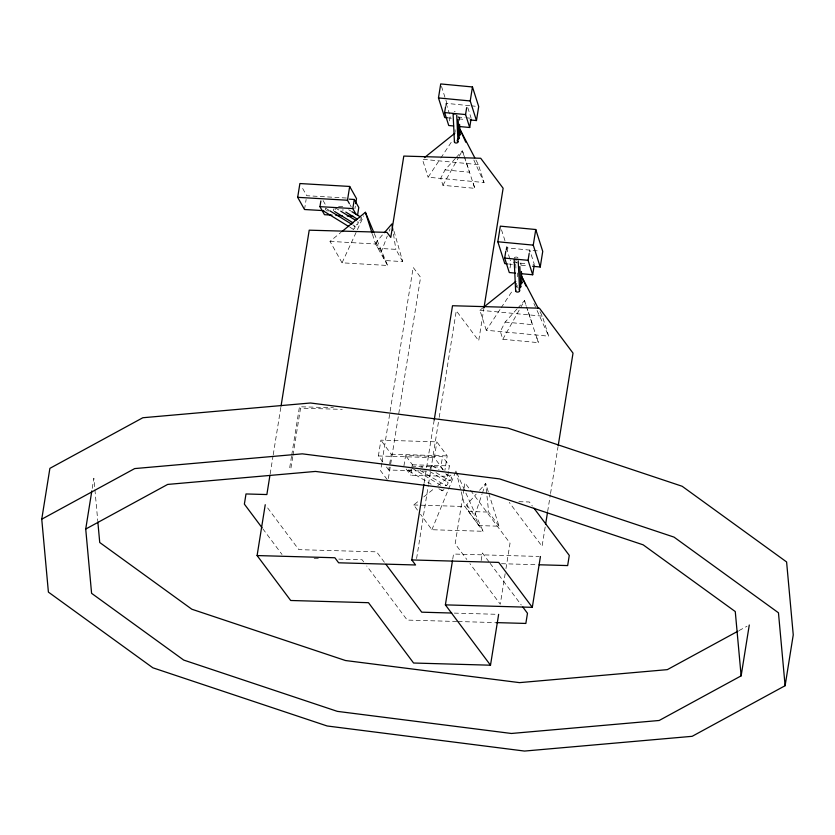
<?xml version="1.0" encoding="UTF-8"?>
<svg xmlns="http://www.w3.org/2000/svg" width="835" height="835" viewBox="0 0 835 835"><rect width="100%" height="100%" fill="white"/><g stroke="black" fill="none" stroke-linecap="round" stroke-linejoin="round"><path stroke-width="0.63" stroke-dasharray="4.17 3.13" d="M92.236 488.371L93.864 478.204L97.737 520.633M304.514 209.512L306.121 199.481M270.154 474.019L273.035 456.046M273.233 454.762L280.842 407.282M291.53 456.327L289.703 467.767L290.757 469.176L292.793 456.474M291.739 455.054L299.473 406.76L333.374 407.72M293.002 455.2L300.537 408.169L342.246 409.359M354.917 208.656L355.324 206.141M382.806 461.974L378.38 455.952L380.906 440.149L436.872 441.861L447.205 455.91L444.867 470.491M381.845 463.049L380.614 470.773L388.024 480.678M382.054 461.765L413.189 267.409L420.589 277.324L388.223 479.394M445.723 105.638L446.099 103.331L469.813 105.721M426.455 471.149L388.713 470.001L391.239 454.209L380.906 440.149M449.48 120.887L450.222 116.274M403.931 465.93L405.601 455.513L442.54 456.63L449.366 465.909L448.625 470.543M448.437 471.702L447.696 476.336L410.757 475.209L412.427 464.782L405.601 455.513M424.138 482.912L426.393 468.79M426.601 467.506L434.21 419.995M416.592 558.563L428.313 485.385M428.522 484.102L439.012 418.627M439.21 417.343L456.286 310.777L478.705 340.764L484.039 307.447M443.197 469.698L434.346 457.653L436.872 441.861M443.145 470.147L440.87 467.057L442.54 456.63M452.727 559.116L453.541 554.033L539.149 556.454M463.916 489.216L455.169 543.867L466.828 559.471M464.124 487.943L464.938 482.86L469.604 489.101M505.979 250.082L506.344 247.797L540.203 251.158M506.918 250.437L507.304 248.026L506.146 244.384M510.028 267.962L510.947 262.232L510.175 259.831M529.369 252.306L529.734 250.009L534.327 264.455L531.864 264.225M481.148 560.577L482.369 552.947L489.373 562.31M505.154 573.687L500.269 604.196L469.938 563.625M505.968 568.604L510.039 543.188L470.376 490.135M545.172 527.01L542.072 546.33L509.246 502.409M547.645 511.552L550.328 494.811M550.536 493.516L557.957 447.153M488.726 493.203L499.027 526.207L478.977 525.591L474.666 515.706L482.004 494.184M482.411 492.984L485.667 483.423L488.339 491.982M394.005 231.212L402.72 261.585L384.872 260.541L381.282 251.805L387.294 236.044M389.141 231.191L390.07 228.769M431.904 529.724L455.952 471.055L483.121 531.29L431.904 529.724L420.527 514.256M374.289 233.581L387.628 265.478L342.058 262.816L363.768 215.837M455.43 158.379L445.034 169.891L440.713 178.283L442.947 185.307L474.823 188.345L472.589 181.31M516.928 309.033L505.165 322.07L500.332 331.443L502.827 339.281L538.408 342.663L535.913 334.825M442.947 185.307L458.592 157.398M459.219 156.281L462.35 150.697L465.168 159.067M502.827 339.281L524.484 300.652L526.906 307.864M475.95 160.028L478.33 164.589L484.049 182.531L428.115 177.218L440.118 159.078M440.828 158.013L452.841 139.873M539.974 311.643L542.322 316.152L548.699 336.181L486.273 330.253L500.468 308.814M501.177 307.739L513.233 289.515M402.72 261.585L395.853 249.352L378.005 248.319L376 242.4L383.536 233.643M478.977 525.591L468.602 511.479L466.681 504.841L476.18 494.132M479.624 490.239L485.667 483.423L488.663 512.095L499.027 526.207M456.296 157.418L462.35 150.697L474.823 188.345M517.763 308.105L524.484 300.652L526.123 305.6M342.058 262.816L330.002 241.367L340.826 232.485M417.49 510.122L413.701 504.966L419.734 500.123M423.762 496.898L433.824 488.819M437.843 485.594L450.921 475.094M486.273 330.253L479.895 310.223L482.88 307.823M739.027 630.592L747.001 626.26M518.911 501.689L529.338 501.981L532.406 506.093M314.137 558.396L319.325 558.542M338.77 559.095L362.108 559.753L363.663 561.84M501.501 563.709L537.823 564.731M454.313 613.109L497.336 614.32M456.755 621.49L407.219 620.081L366.774 565.994M458.06 621.522L494.56 622.555M391.239 454.209L447.205 455.91M378.38 455.952L434.346 457.653M412.427 464.782L449.366 465.909M411.582 466.17L440.87 467.057M413.701 504.966L464.918 506.521L483.121 531.29M468.602 511.479L488.663 512.095M346.306 198.02L306.727 195.714L301.759 186.863M338.572 206.328L344.886 206.694M326.224 210.775L328.781 210.921M330.002 241.367L375.573 244.018L387.628 265.478M471.086 105.836L477.432 106.442M457.611 116.973L465.011 117.683M466.243 117.798L469.938 118.153M447.257 117.787L452.33 118.267M458.686 118.873L465.032 119.468M478.33 164.589L422.395 159.276L428.115 177.218M445.034 169.891L469.583 172.219L465.565 160.268M513.4 262.472L526.948 263.756M508.598 264.006L512.398 264.371M521.249 265.206L527.584 265.812M479.895 310.223L542.322 316.152M505.165 322.07L532.553 324.669L527.313 309.065M432.384 465.815L439.074 469.792M445.765 473.769L451.338 477.088M436.027 472.652L449.397 480.616M429.91 471.566L447.706 482.15M420.193 470.46L445.775 485.678M412.146 468.205L440.786 485.239M409.098 471.065L431.131 484.175M438.845 488.767L442.153 490.73M348.686 209.721L350.794 211.015M335.336 207.852L339.678 210.514M325.473 208.103L328.739 210.117M352.746 224.855L354.927 226.191M349.865 227.214L353.142 229.218M490.145 563.354L521.259 604.957M384.392 562.258L376.616 551.851L298.836 549.649L266.762 506.761M262.816 528.785L282.021 554.471M446.172 474.27L447.696 476.336M466.681 504.841L474.666 515.706M406.207 469.03L410.757 475.209M386.501 466.995L388.713 470.001M376 242.4L381.282 251.805M349.959 204.669L351.211 206.882M323.103 200.567L325.932 205.587M473.852 160.017L484.049 182.531M533.899 303.502L536.55 309.336M537.072 310.505L548.699 336.181M526.541 306.831L538.408 342.663M372.441 234.27L375.573 244.018M467.798 107.673L471.17 118.267M501.491 229.792L505.749 243.173M506.344 247.797L509.788 258.62M441.496 86.391L446.955 103.55M446.099 103.331L449.47 113.925M455.952 471.055L460.899 490.625M461.212 491.846L464.918 506.521M393.494 234.092L395.853 249.352M517.502 273.035L517.679 276.761M515.915 268.118L515.612 261.846A1.994 1.284 -2.7 0 0 516.74 262.879M516.635 283.19L516.813 286.958M459.281 117.902L459.407 120.47M455.054 129.675L455.179 132.17M443.969 489.3A2.014 0.898 -59.2 0 1 442.404 490.761A2.014 0.898 -59.2 0 1 441.903 489.56M430.129 468.581A2.014 0.898 -59.2 0 1 431.392 466.191A2.014 0.898 -59.2 0 1 432.697 466.327A2.014 0.898 -59.2 0 1 431.674 468.738M420.903 467.527A2.014 0.898 -59.2 0 1 422.447 467.683M410.924 469.635A2.014 0.898 -59.2 0 1 409.004 471.013A2.014 0.898 -59.2 0 1 409.505 468.529M517.491 287.814A1.994 1.284 -2.7 0 1 517.679 285.768M519.944 263.025A1.994 1.284 -2.7 0 1 520.581 264.998M515.644 261.501A1.994 1.284 -2.7 0 1 516.093 260.896M514.297 257.838A1.994 1.284 -2.7 0 1 516.197 257.065A1.994 1.284 -2.7 0 1 517.971 257.869M361.158 217.476A1.764 0.689 -58.5 0 1 360.96 219.49A1.764 0.689 -58.5 0 1 359.363 220.179M360.073 218.342A1.764 0.689 -58.5 0 1 360.355 217.998M343.383 209.919A1.764 0.689 -58.5 0 1 342.475 209.804M335.43 208.854A1.764 0.689 -58.5 0 1 335.075 209.658M333.551 210.879A1.764 0.689 -58.5 0 1 334.063 208.687M325.66 208.76A1.764 0.689 -58.5 0 1 325.212 209.909M458.279 116.983A1.785 1.148 -2.7 0 1 459.26 118.205M454.24 111.723A1.785 1.148 -2.7 0 1 455.158 111.65M450.284 480.334A2.014 0.898 -59.2 0 0 451.526 477.234A2.014 0.898 -59.2 0 0 449.293 478.987A2.014 0.898 -59.2 0 0 450.284 480.334M446.652 485.396A2.014 0.898 -59.2 0 0 447.894 482.296A2.014 0.898 -59.2 0 0 445.671 484.049A2.014 0.898 -59.2 0 0 446.652 485.396M357.056 224.636A1.764 0.689 -58.5 0 0 358.267 221.974A1.764 0.689 -58.5 0 0 356.399 223.477A1.764 0.689 -58.5 0 0 357.056 224.636M353.852 228.978A1.764 0.689 -58.5 0 0 355.063 226.316A1.764 0.689 -58.5 0 0 353.195 227.819A1.764 0.689 -58.5 0 0 353.852 228.978"/><path stroke-width="1.25" d="M41.75 519.193L49.891 468.351L142.837 417.74L310.463 403.002L507.857 428.084L682.143 486.262L786.601 561.955L793.25 634.871L785.109 685.712L692.163 736.313L524.537 751.062L327.143 725.98L152.857 667.802L48.399 592.109L41.75 519.193L134.685 468.581L302.322 453.843L499.716 478.925L674.002 537.103L778.46 612.786L785.109 685.712M749.277 625.018L741.136 675.859L659.191 720.48L511.396 733.474L337.35 711.368L183.69 660.067L91.589 593.33L85.723 529.046L91.829 490.917M322.393 210.556L304.514 209.512L297.677 197.331L299.89 183.543L349.688 186.445L356.524 198.626L355.72 203.636M498.641 614.362L490.5 665.203L413.586 663.021L368.475 602.693L290.695 600.49L257.096 555.557L265.238 504.716M269.945 475.292L266.866 494.55L246.001 493.955L244.373 504.121L262.044 527.751M281.051 405.998L309.211 230.178L386.991 232.38L390.77 237.422L403.796 156.082L480.709 158.264L503.129 188.251L484.039 307.447M332.059 215.138L324.471 214.689L319.951 206.652L320.87 200.964M349.343 203.563L347.475 200.233L349.688 186.445M356.211 214.595L352.819 208.573L354.28 199.471L349.228 199.168M357.516 215.472L358.789 207.508L354.28 199.471M447.257 117.787L444.711 117.537L438.469 97.935L440.713 83.938L472.464 86.955L478.705 106.567L476.461 120.553L470.115 119.958M453.666 125.981L448.739 125.511L444.617 112.568L445.546 106.796M459.834 126.565L469.698 127.504L465.575 114.562L466.681 107.632M476.461 120.553L470.22 100.951L472.464 86.955M469.698 127.504L470.992 119.415M257.096 555.557L334.877 557.759L338.645 562.8L415.569 564.982L411.791 559.941L423.93 484.196M434.21 419.995L452.507 305.735L539.42 308.198L573.019 353.132L558.166 445.869M507.336 263.891L504.799 263.651L497.827 241.764L500.332 226.149L535.767 229.521L542.74 251.398L540.235 267.012L532.646 266.292M490.5 665.203L445.389 604.874L452.518 560.389M515.445 273.128L509.287 272.544L504.695 258.099L505.791 251.231M521.604 273.713L532.678 274.767L528.085 260.322L529.181 253.454M540.235 267.012L533.262 245.135L535.767 229.521M532.678 274.767L534.149 265.603M445.389 604.874L532.302 607.337L540.443 556.496M545.579 524.432L547.436 512.836M384.382 232.673L391.918 223.916L392.899 230.272M341.807 231.681L365.396 212.309L373.798 232.391M424.43 157.648L454.835 133.266M483.882 307.03L515.769 281.447M85.723 529.046L167.668 484.425L315.463 471.431L489.508 493.537L643.169 544.837L735.27 611.564L741.136 675.859M737.889 631.218L667.332 669.639L519.537 682.633L345.492 660.527L191.831 609.226L99.73 542.5L97.852 521.927M411.791 559.941L498.704 562.404L532.302 607.337M539.118 564.773L567.654 565.577L569.282 555.411L533.951 508.15M451.714 613.036L421.727 612.18L385.947 564.335M495.865 622.597L525.852 623.442L527.48 613.276L522.814 607.035M297.677 197.331L347.475 200.233M319.951 206.652L352.819 208.573M335.847 215.357L342.162 215.722M347.224 216.014L353.539 216.39M438.469 97.935L470.22 100.951M444.617 112.568L465.575 114.562M497.827 241.764L533.262 245.135M504.695 258.099L528.085 260.322M351.848 211.662L360.292 216.849M345.836 212.1L357.453 219.229M340.764 211.182L355.961 220.513M334.637 211.547L353.09 222.882M329.835 210.785L351.65 224.187M323.688 211.14L348.779 226.546M474.76 157.742L459.897 129.195L465.805 142.232M538.21 308.261L521.75 276.656L525.977 285.998M365.396 212.309L372.055 233.048M521.416 271.5L521.948 282.658M519.829 266.563L520.779 286.655M518.201 260.791L519.62 290.643M514.162 259.8L515.644 290.945M459.584 124.321L460.075 134.571M458.144 119.405L459.031 138.161M456.724 115.188L457.987 141.731M453.113 114.197L454.428 142.002M521.604 282.042A1.994 1.284 -2.7 0 1 520.612 284.004M520.675 286.332A1.994 1.284 -2.7 0 1 518.942 288.085M518.932 289.787A1.994 1.284 -2.7 0 1 519.245 291.498A1.994 1.284 -2.7 0 1 516.614 291.926A1.994 1.284 -2.7 0 1 515.842 290.288M517.209 259.382A1.994 1.284 -2.7 0 1 514.788 259.361M323.886 211.161A1.764 0.689 -58.5 0 1 323.5 210.483M459.772 134.018A1.785 1.148 -2.7 0 1 458.885 135.781M458.937 137.869A1.785 1.148 -2.7 0 1 457.382 139.435M456.985 140.802A1.785 1.148 -2.7 0 1 457.82 142.326A1.785 1.148 -2.7 0 1 455.44 142.921A1.785 1.148 -2.7 0 1 454.605 141.407M455.419 113.863A1.785 1.148 -2.7 0 1 453.666 113.696"/></g></svg>
